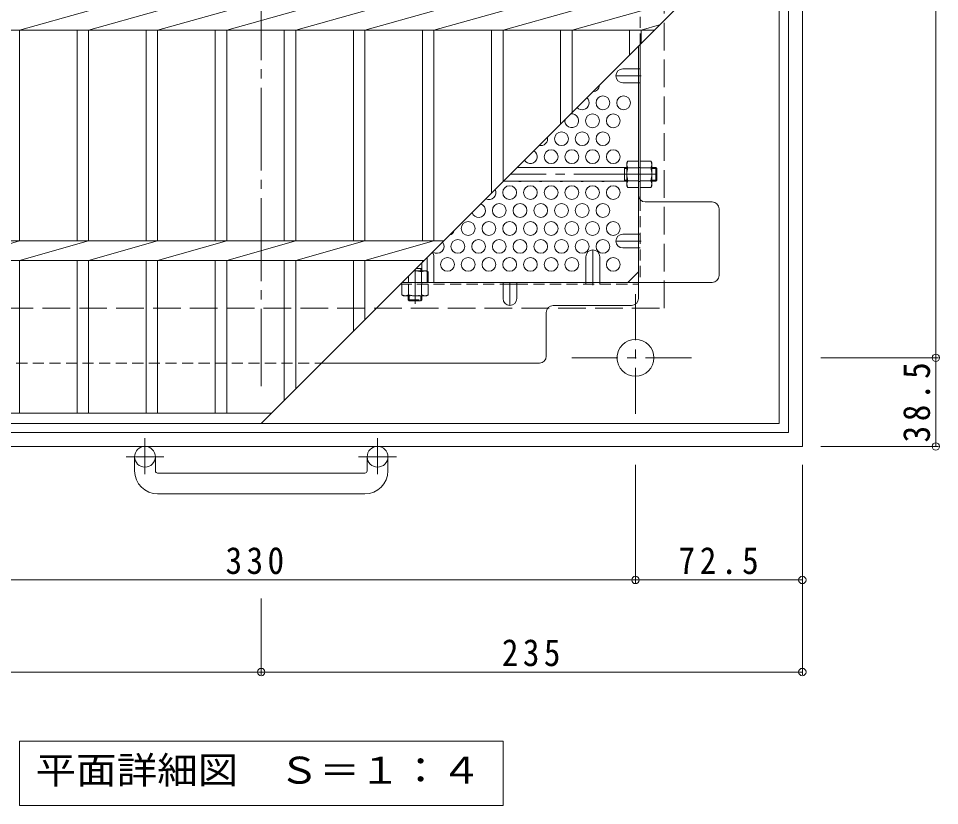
# Model space of a CAD drawing. Units: millimetres at full size, sheet at 1:4. Extents: x -1070 to 1072, y -788 to 743.
# Drawn here: x -615.5 to -215.4, y -35.5 to 306.4 of the extents above; entities that cross this region are included whole.
import ezdxf
from ezdxf.enums import TextEntityAlignment as Align

# ---------------------------------------------------------------- set-up
doc = ezdxf.new("R2010")
doc.units = ezdxf.units.MM
doc.header["$LTSCALE"] = 4
doc.header["$PDMODE"] = 32
doc.header["$PDSIZE"] = 3.2
for name, pattern in [('CHAIN1', [8, 5, -1, 1, -1]), ('CHAIN2', [12, 9, -1, 1, -1]), ('DASHED1', [1.8, 1.2, -0.6]), ('DASHED3', [4, 3, -1])]:
    doc.linetypes.add(name, pattern=pattern)
for name, color, linetype, lineweight in [('4-1', 3, 'Continuous', 9), ('4-2', 3, 'Continuous', 9), ('4-4', 7, 'Continuous', 9), ('4-5', 7, 'Continuous', 9), ('4-6', 2, 'Continuous', 9), ('4-7', 6, 'Continuous', 5), ('4-8', 2, 'Continuous', 9), ('4-9', 2, 'Continuous', 9)]:
    doc.layers.add(name, color=color, linetype=linetype, lineweight=lineweight)
doc.styles.add('ＭＳ ゴシック', font='')
doc.styles.get('ＭＳ ゴシック').set_extended_font_data('MS Gothic')

msp = doc.modelspace()

# ---------------------------------------------------------------- linework, layer by layer
at = {"layer": '4-1', "color": 2}
for p, q in [((-275, 120.497), (-275, 590.497)), ((-281, 584.497), (-281, 126.497)), ((-739, 126.497), (-281, 126.497)), ((-275, 120.497), (-745, 120.497)), ((-565, 109.897), (-565, 115.997)), ((-556, 109.897), (-556, 115.997)), ((-464, 109.897), (-464, 115.997)), ((-455, 109.897), (-455, 115.997)), ((-555, 108.897), (-465, 108.897)), ((-465, 99.897), (-555, 99.897))]:
    msp.add_line(p, q, dxfattribs=at)
at = {"layer": '4-1', "color": 2, "linetype": 'DASHED3'}
for p, q in [((-335, 180.497), (-335, 530.497)), ((-685, 180.497), (-335, 180.497))]:
    msp.add_line(p, q, dxfattribs=at)
at = {"layer": '4-1'}
for p, q in [((-351.2, 241.694), (-398.803, 241.694)), ((-352.2, 235.694), (-352.2, 241.694)), ((-352.2, 241.194), (-351.2, 241.194)), ((-338.7, 241.694), (-340.4, 241.694)), ((-340.4, 241.194), (-338.2, 241.194)), ((-338.7, 235.694), (-338.7, 241.694)), ((-338.7, 241.694), (-338.2, 241.194)), ((-338.2, 236.194), (-338.2, 241.194)), ((-352.2, 236.194), (-351.2, 236.194)), ((-340.4, 236.194), (-338.2, 236.194)), ((-338.7, 235.694), (-338.2, 236.194)), ((-351.2, 235.694), (-404.803, 235.694)), ((-338.7, 235.694), (-340.4, 235.694)), ((-440.2, 200.297), (-440.2, 196.694)), ((-442.803, 197.694), (-440.2, 197.694)), ((-440.7, 197.694), (-440.7, 196.694))]:
    msp.add_line(p, q, dxfattribs=at)
at = {"layer": '4-1', "linetype": 'CHAIN2'}
for p, q in [((-338.2, 238.694), (-401.803, 238.694)), ((-443.2, 197.297), (-443.2, 182.461))]:
    msp.add_line(p, q, dxfattribs=at)
at = {"layer": '4-1', "linetype": 'DASHED1'}
for p, q in [((-446.2, 184.194), (-446.2, 185.894)), ((-446.2, 184.194), (-440.2, 184.194)), ((-446.2, 184.194), (-445.7, 183.694)), ((-445.7, 185.894), (-445.7, 183.694)), ((-440.7, 185.894), (-440.7, 183.694)), ((-440.2, 184.194), (-440.7, 183.694)), ((-440.2, 184.194), (-440.2, 185.894)), ((-445.7, 183.694), (-440.7, 183.694))]:
    msp.add_line(p, q, dxfattribs=at)
at = {"layer": '4-1', "color": 2, "linetype": 'CHAIN1'}
for p, q in [((-347.5, 186.634), (-347.5, 131.36)), ((-375.137, 158.997), (-319.864, 158.997)), ((-560.5, 124.104), (-560.5, 108.507)), ((-459.5, 124.104), (-459.5, 108.507)), ((-552.337, 115.997), (-568.744, 115.997)), ((-451.337, 115.997), (-467.744, 115.997))]:
    msp.add_line(p, q, dxfattribs=at)
at = {"layer": '4-1', "color": 2}
for centre, radius in [((-347.5, 158.997), 8), ((-560.5, 115.997), 4.5), ((-459.5, 115.997), 4.5)]:
    msp.add_circle(centre, radius, dxfattribs=at)
for centre, radius, start, end in [((-555, 109.897), 10, 180, 270), ((-555, 109.897), 1, 180, 270), ((-465, 109.897), 10, 270, 0), ((-465, 109.897), 1, 270, 0)]:
    msp.add_arc(centre, radius, start, end, dxfattribs=at)
at = {"layer": '4-2'}
for p, q in [((-285, 130.497), (-285, 580.497)), ((-510, 130.497), (-285, 355.497)), ((-584.999, 309.738), (-615, 301.257)), ((-555, 309.738), (-584.999, 301.257)), ((-525, 309.738), (-555, 301.257)), ((-495, 309.738), (-525, 301.257)), ((-465, 309.738), (-495, 301.257)), ((-435, 309.738), (-465, 301.257)), ((-405, 309.738), (-435, 301.257)), ((-375, 309.738), (-405, 301.257)), ((-375, 301.257), (-345, 309.738)), ((-735, 301.257), (-339.24, 301.257)), ((-615, 301.257), (-615, 209.738)), ((-590, 301.257), (-590, 209.738)), ((-584.999, 301.257), (-584.999, 209.738)), ((-559.999, 301.257), (-559.999, 209.738)), ((-555, 301.257), (-555, 209.738)), ((-529.999, 301.257), (-529.999, 209.738)), ((-525, 301.257), (-525, 209.738)), ((-500, 301.257), (-500, 209.738)), ((-495, 301.257), (-495, 209.738)), ((-470, 301.257), (-470, 209.738)), ((-465, 301.257), (-465, 209.738)), ((-440, 301.257), (-440, 209.738)), ((-435, 301.257), (-435, 209.738)), ((-410, 301.257), (-410, 230.497)), ((-405, 301.257), (-405, 235.497)), ((-380, 301.257), (-380, 260.497)), ((-375, 301.257), (-375, 265.497)), ((-350, 301.257), (-350, 290.497)), ((-345, 301.257), (-336.97, 303.527)), ((-345, 295.497), (-345, 301.257)), ((-735, 209.738), (-430.759, 209.738)), ((-615, 209.738), (-645, 201.257)), ((-584.999, 209.738), (-615, 201.257)), ((-555, 209.738), (-584.999, 201.257)), ((-525, 209.738), (-555, 201.257)), ((-495, 209.738), (-525, 201.257)), ((-465, 209.738), (-495, 201.257)), ((-435, 209.738), (-465, 201.257)), ((-735, 201.257), (-439.24, 201.257)), ((-615, 201.257), (-615, 134.997)), ((-590, 201.257), (-590, 134.997)), ((-584.999, 201.257), (-584.999, 134.997)), ((-559.999, 201.257), (-559.999, 134.997)), ((-555, 201.257), (-555, 134.997)), ((-529.999, 201.257), (-529.999, 134.997)), ((-525, 201.257), (-525, 134.997)), ((-500, 201.257), (-500, 140.497)), ((-495, 201.257), (-495, 145.497)), ((-470, 201.257), (-470, 170.497)), ((-465, 201.257), (-465, 175.497)), ((-440, 201.257), (-440, 200.498)), ((-505.5, 134.997), (-735, 134.997)), ((-285, 130.497), (-735, 130.497))]:
    msp.add_line(p, q, dxfattribs=at)
at = {"layer": '4-4'}
for p, q in [((-217, 551.997), (-217, 158.996)), ((-215.8, 158.996), (-267, 158.996)), ((-217, 158.996), (-217, 120.497)), ((-215.8, 120.497), (-267, 120.497)), ((-347.5, 61.297), (-347.5, 112.497)), ((-275, 21.297), (-275, 112.497)), ((-677.5, 62.497), (-347.5, 62.497)), ((-347.5, 62.497), (-275, 62.497)), ((-510, 21.297), (-510, 54.497)), ((-745, 22.497), (-510, 22.497)), ((-510, 22.497), (-275, 22.497))]:
    msp.add_line(p, q, dxfattribs=at)
for p in [(-217, 158.996), (-217, 120.497), (-347.5, 62.497), (-275, 62.497), (-510, 22.497), (-275, 22.497)]:
    msp.add_point(p, dxfattribs=at)
at = {"layer": '4-5'}
for p, q in [((-615, -7.503), (-615, -35.503)), ((-615, -7.503), (-405, -7.503)), ((-405, -7.503), (-405, -35.503)), ((-615, -35.503), (-405, -35.503))]:
    msp.add_line(p, q, dxfattribs=at)
at = {"layer": '4-6'}
for centre in [(-361.619, 269.708), (-352.619, 269.708), (-366.119, 261.914), (-357.119, 261.914), (-379.619, 254.119), (-370.619, 254.119), (-361.619, 254.119), (-384.119, 246.325), (-375.119, 246.325), (-366.119, 246.325), (-357.119, 246.325), (-402.119, 230.737), (-393.119, 230.737), (-384.119, 230.737), (-375.119, 230.737), (-366.119, 230.737), (-357.119, 230.737), (-406.619, 222.942), (-397.619, 222.942), (-388.619, 222.942), (-379.619, 222.942), (-370.619, 222.942), (-361.619, 222.942), (-420.119, 215.148), (-411.119, 215.148), (-402.119, 215.148), (-393.119, 215.148), (-384.119, 215.148), (-375.119, 215.148), (-366.119, 215.148), (-357.119, 215.148), (-424.619, 207.354), (-415.619, 207.354), (-406.619, 207.354), (-397.619, 207.354), (-388.619, 207.354), (-379.619, 207.354), (-370.619, 207.354), (-361.619, 207.354), (-429.119, 199.56), (-420.119, 199.56), (-411.119, 199.56), (-402.119, 199.56), (-393.119, 199.56), (-384.119, 199.56), (-375.119, 199.56), (-357.119, 199.56)]:
    msp.add_circle(centre, 3, dxfattribs=at)
for centre, start, end in [((-366.119, 277.502), 272.41484, 357.58516), ((-370.619, 269.708), 222.69697, 47.30303), ((-375.119, 261.914), 170.24997, 99.75003), ((-388.619, 254.119), 256.88536, 13.11464), ((-393.119, 246.325), 210.62686, 59.37314), ((-411.119, 230.737), 243.67322, 26.32678), ((-397.619, 238.531), 251.02858, 288.97142), ((-388.619, 238.531), 251.02858, 288.97142), ((-379.619, 238.531), 251.02858, 288.97142), ((-370.619, 238.531), 251.02858, 288.97142), ((-361.619, 238.531), 251.02858, 288.97142), ((-415.619, 222.942), 197.85224, 72.14776), ((-429.119, 215.148), 287.6949, 342.3051), ((-433.619, 207.354), 231.43749, 38.56251)]:
    msp.add_arc(centre, 3, start, end, dxfattribs=at)
at = {"layer": '4-7', "color": 2, "linetype": 'CHAIN2', "lineweight": 9}
msp.add_line((-510, 564.301), (-510, 146.694), dxfattribs=at)
at = {"layer": '4-7', "color": 2, "linetype": 'DASHED1', "lineweight": 9}
for p, q in [((-345.4, 295.097), (-345.4, 337.036)), ((-346.2, 284.452), (-345.4, 284.452)), ((-346.2, 278.452), (-345.4, 278.452)), ((-345.4, 241.694), (-346.2, 241.694)), ((-345.4, 235.494), (-346.2, 235.494)), ((-345.4, 227.655), (-345.4, 191.689)), ((-346.2, 212.687), (-345.4, 212.687)), ((-346.2, 206.687), (-345.4, 206.687)), ((-449.603, 190.894), (-405, 190.894)), ((-440.2, 191.694), (-440.2, 190.894)), ((-399, 190.894), (-346.2, 190.894)), ((-369, 191.694), (-369, 190.894)), ((-363, 191.694), (-363, 190.894)), ((-630.799, 156.694), (-483.803, 156.694))]:
    msp.add_line(p, q, dxfattribs=at)
at = {"layer": '4-7', "color": 2, "lineweight": 9}
for p, q in [((-346.2, 184.694), (-346.2, 294.297)), ((-345.4, 227.655), (-345.4, 295.097)), ((-314.196, 226.695), (-343.2, 226.695)), ((-311.196, 194.694), (-311.196, 223.695)), ((-350.812, 191.694), (-346.2, 196.306)), ((-448.803, 191.694), (-314.196, 191.694)), ((-399, 190.894), (-405, 190.894)), ((-383.201, 181.694), (-349.2, 181.694)), ((-386.201, 159.694), (-386.201, 178.694)), ((-483.803, 156.694), (-389.201, 156.694))]:
    msp.add_line(p, q, dxfattribs=at)
for centre, start, end in [((-343.2, 229.695), 180, 270), ((-314.196, 223.695), 0, 90), ((-314.196, 194.694), 270, 0), ((-349.2, 184.694), 270, 0), ((-383.201, 178.694), 90, 180), ((-389.201, 159.694), 270, 0)]:
    msp.add_arc(centre, 3, start, end, dxfattribs=at)
at = {"layer": '4-8'}
for p, q in [((-353, 284.452), (-346.2, 284.452)), ((-353, 278.452), (-346.2, 278.452)), ((-353, 212.687), (-346.2, 212.687)), ((-353, 206.687), (-346.2, 206.687)), ((-435, 202.844), (-435, 191.694)), ((-369, 202.844), (-369, 191.694)), ((-363, 202.844), (-363, 191.694)), ((-405, 184.694), (-405, 191.694)), ((-399, 184.694), (-399, 191.694))]:
    msp.add_line(p, q, dxfattribs=at)
at = {"layer": '4-8', "linetype": 'CHAIN1'}
for p, q in [((-345, 281.452), (-356, 281.452)), ((-345, 209.687), (-356, 209.687)), ((-366, 190.494), (-366, 205.844)), ((-438, 191.694), (-438, 202.497)), ((-402, 191.694), (-402, 181.694))]:
    msp.add_line(p, q, dxfattribs=at)
at = {"layer": '4-8'}
for centre, start, end in [((-353, 281.452), 90, 270), ((-353, 209.687), 90, 270), ((-438, 202.844), 0, 40.31531), ((-366, 202.844), 0, 180), ((-402, 184.694), 180, 0)]:
    msp.add_arc(centre, 3, start, end, dxfattribs=at)
at = {"layer": '4-9'}
for p, q in [((-351.2, 243.694), (-350.767, 244.444)), ((-346.2, 244.444), (-350.767, 244.444)), ((-346.2, 232.944), (-346.2, 244.444)), ((-345.4, 232.944), (-345.4, 244.444)), ((-345.4, 244.444), (-340.833, 244.444)), ((-340.4, 243.694), (-340.833, 244.444)), ((-351.2, 233.694), (-351.2, 243.694)), ((-350.767, 241.557), (-346.2, 241.557)), ((-340.833, 241.557), (-345.4, 241.557)), ((-340.4, 233.694), (-340.4, 243.694)), ((-351.2, 233.694), (-350.767, 232.944)), ((-350.767, 235.831), (-346.2, 235.831)), ((-346.2, 232.944), (-350.767, 232.944)), ((-340.833, 235.831), (-345.4, 235.831)), ((-345.4, 232.944), (-340.833, 232.944)), ((-340.4, 233.694), (-340.833, 232.944)), ((-443.803, 196.694), (-438.2, 196.694)), ((-440.337, 196.261), (-440.337, 191.694)), ((-438.2, 196.694), (-437.45, 196.261)), ((-437.45, 191.694), (-437.45, 196.261)), ((-446.063, 194.434), (-446.063, 191.694)), ((-448.803, 191.694), (-437.45, 191.694))]:
    msp.add_line(p, q, dxfattribs=at)
at = {"layer": '4-9', "linetype": 'DASHED1'}
for p, q in [((-437.45, 190.894), (-448.95, 190.894)), ((-448.95, 190.894), (-448.95, 186.327)), ((-446.063, 186.327), (-446.063, 190.894)), ((-440.337, 186.327), (-440.337, 190.894)), ((-437.45, 190.894), (-437.45, 186.327)), ((-448.2, 185.894), (-448.95, 186.327)), ((-438.2, 185.894), (-448.2, 185.894)), ((-438.2, 185.894), (-437.45, 186.327))]:
    msp.add_line(p, q, dxfattribs=at)
at = {"layer": '4-9'}
for centre, radius, start, end in [((-347.918, 242.799), 3.29, 149.99998, 176.07924), ((-343.682, 242.799), 3.29, 3.92076, 30.00002), ((-348.465, 243.034), 2.735, 180.2103, 212.68507), ((-341.517, 238.694), 9.683, 162.79973, 197.20026), ((-343.135, 243.034), 2.735, 327.31493, 359.7897), ((-350.083, 238.694), 9.683, 342.79974, 17.20027), ((-348.465, 234.354), 2.735, 147.31491, 179.78969), ((-347.918, 234.589), 3.29, 183.92075, 210), ((-343.135, 234.354), 2.735, 0.21031, 32.68509), ((-343.682, 234.589), 3.29, 330, 356.07925), ((-443.2, 187.011), 9.683, 72.79973, 93.69261), ((-438.86, 193.959), 2.735, 90.2103, 122.68507), ((-439.095, 193.412), 3.29, 59.99998, 86.07924)]:
    msp.add_arc(centre, radius, start, end, dxfattribs=at)
at = {"layer": '4-9', "linetype": 'DASHED1'}
for centre, radius, start, end in [((-447.305, 189.176), 3.29, 239.99998, 266.07924), ((-447.54, 188.629), 2.735, 270.2103, 302.68507), ((-443.2, 195.576), 9.683, 252.79973, 287.20026), ((-438.86, 188.629), 2.735, 237.31491, 269.78969), ((-439.095, 189.176), 3.29, 273.92075, 300)]:
    msp.add_arc(centre, radius, start, end, dxfattribs=at)

# ---------------------------------------------------------------- texts
at = {"layer": '4-4', "color": 2, "insert": (-219.4, 122.247), "char_height": 11.73, "attachment_point": 7, "rotation": 90, "style": 'ＭＳ ゴシック'}
msp.add_mtext('\\T1.28;\\W0.9;38.5', dxfattribs=at)
at = {"layer": '4-4', "color": 2, "char_height": 11.73, "attachment_point": 7, "style": 'ＭＳ ゴシック'}
for s, insert in [('\\T1.27;\\W0.9;330', (-525.5, 64.897)), ('\\T1.28;\\W0.9;72.5', (-328.75, 64.897)), ('\\T1.27;\\W0.9;235', (-405.5, 24.897))]:
    msp.add_mtext(s, dxfattribs=dict(at, insert=insert))
at = {"layer": '4-5', "color": 2, "style": 'ＭＳ ゴシック', "width": 1.1}
msp.add_text('平面詳細図\u3000Ｓ＝１：４', height=11.73, dxfattribs=at).set_placement((-608, -29.503), align=Align.BOTTOM_LEFT)

doc.saveas('drawing.dxf')
